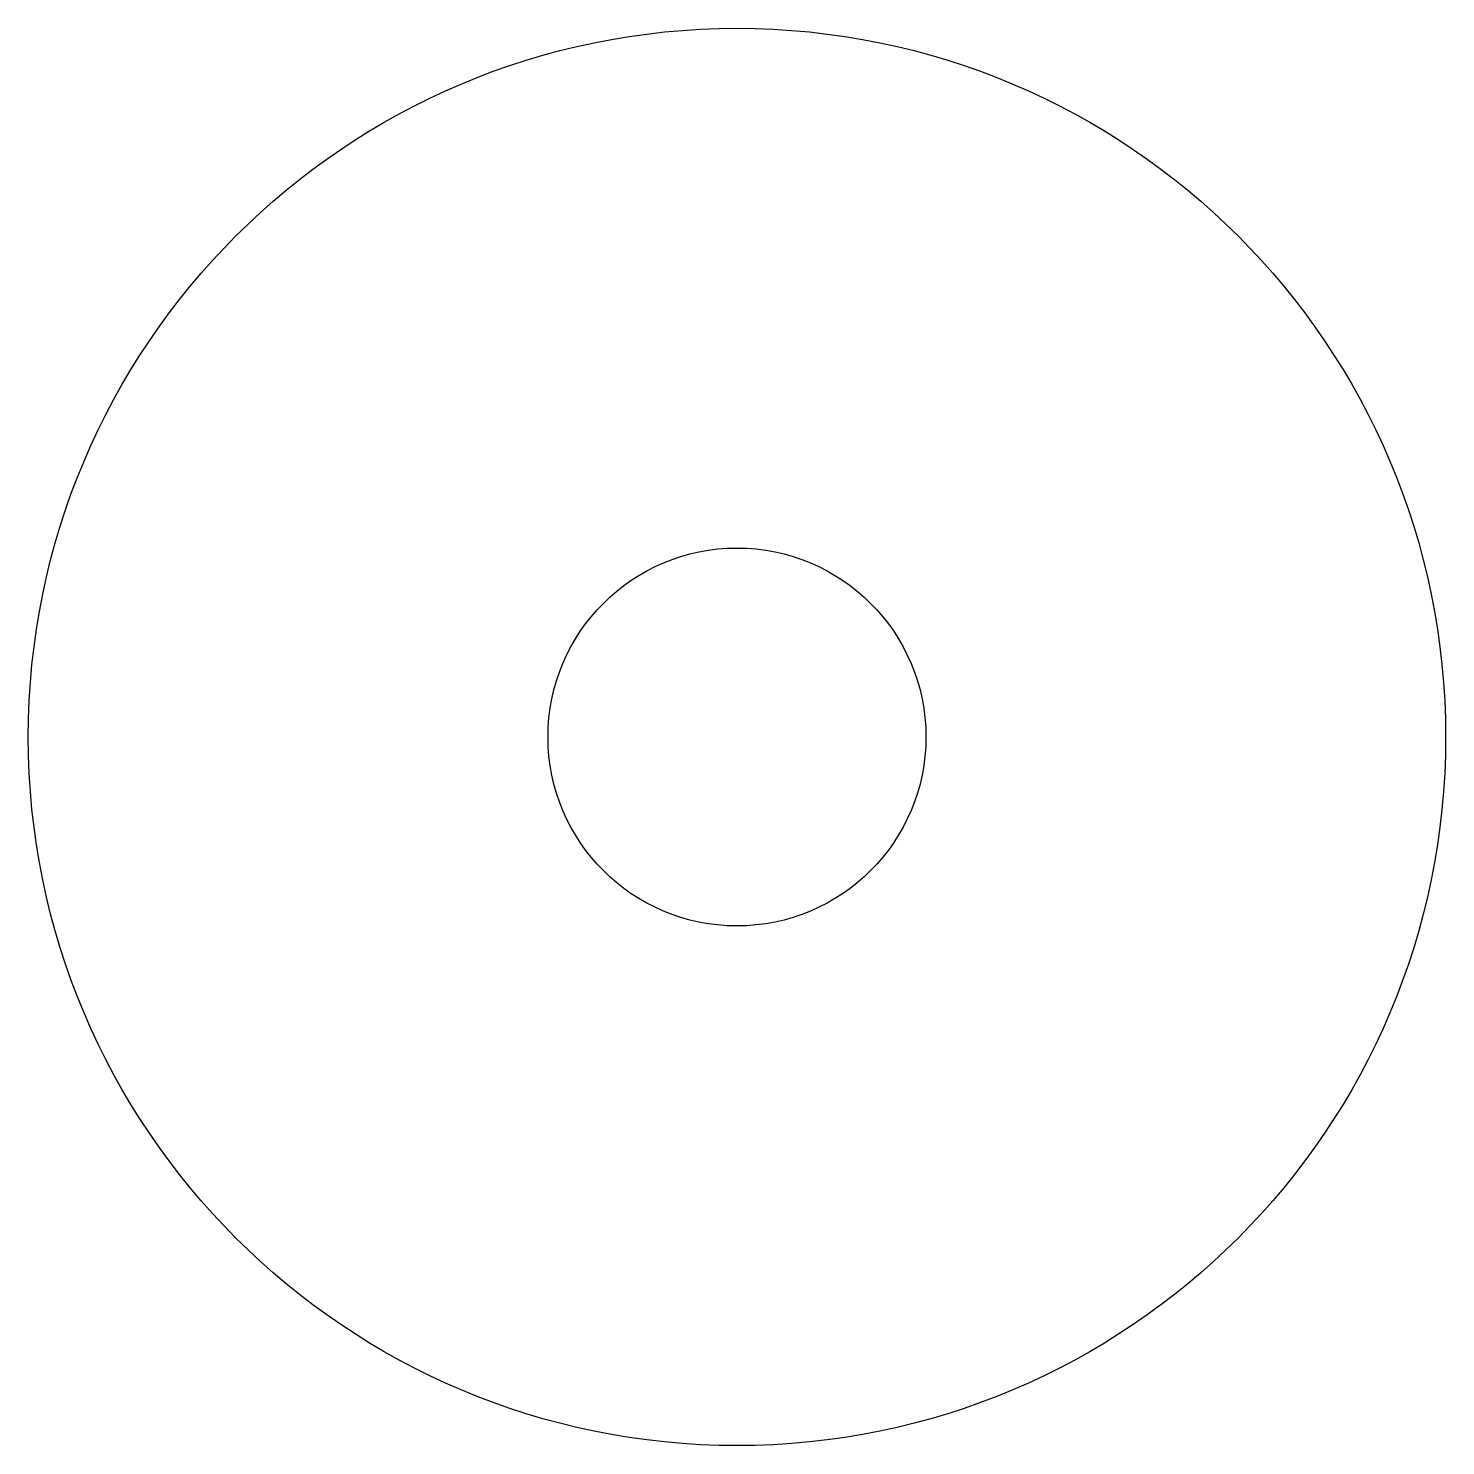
# Model space of a CAD drawing. Header units: inches. Extents: x 3359.3 to 3374.3, y 502.2 to 517.2.
import ezdxf

# ---------------------------------------------------------------- set-up
doc = ezdxf.new("R2010")
doc.units = ezdxf.units.IN
doc.header["$MEASUREMENT"] = 0

msp = doc.modelspace()

# ---------------------------------------------------------------- linework, layer by layer
for radius in [7.5, 2]:
    msp.add_circle((3366.754, 509.66), radius)

doc.saveas('drawing.dxf')
